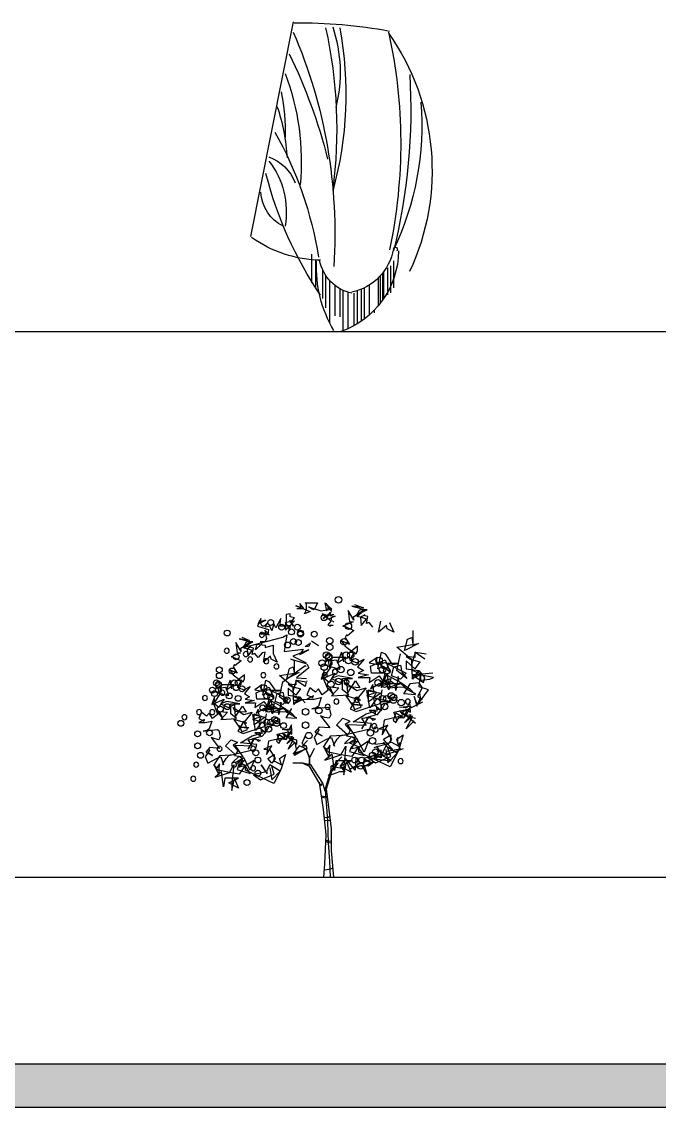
# Model space of a CAD drawing. Header units: millimetres. Extents: x 13268 to 164478, y 289082 to 363688.
# Drawn here: x 109139 to 128164, y 289082 to 321461 of the extents above; entities that cross this region are included whole.
import ezdxf

# ---------------------------------------------------------------- set-up
doc = ezdxf.new("R2010")
doc.units = ezdxf.units.MM
doc.layers.add('www.cad-blocks.net', color=7, linetype='Continuous')

# ---------------------------------------------------------------- blocks, each defined once
blk = doc.blocks.new('A$C53F22BAD')
for p, q in [((1270, 9238), (0, 2833)), ((1814, 2303), (1814, 1447)), ((1935, 2149), (1935, 1293)), ((4172, 1955), (4172, 1151)), ((4263, 2109), (4263, 1305)), ((2147, 1842), (2147, 985)), ((2237, 1676), (2237, 708)), ((3870, 1660), (3870, 842)), ((3930, 1731), (3930, 923)), ((3961, 1770), (3961, 966)), ((4082, 1893), (4082, 1090)), ((2358, 1519), (2358, 253)), ((2509, 1378), (2509, 462)), ((3386, 1295), (3386, 367)), ((3537, 1380), (3537, 489)), ((3809, 1597), (3809, 767)), ((2661, 1276), (2661, 431)), ((2751, 1229), (2751, 21)), ((2902, 1170), (2902, 83)), ((3084, 1139), (3084, 173)), ((3175, 1210), (3175, 225)), ((3295, 1254), (3295, 302)), ((3689, 633), (3689, 554))]:
    blk.add_line(p, q)
at = {"extrusion": (0, 0, -1)}
for centre, major_axis, start_param, end_param in [((1437, -6284), (0, 15492), 6.274193, 6.461984), ((-1440, 7729), (0, 4186), 1.241152, 1.823559), ((-12045, 2937), (0, 14826), 1.154671, 1.638089), ((-10736, 6042), (0, 13552), 1.346731, 1.705752), ((-7636, 7080), (0, 10671), 1.384853, 1.845288), ((-10213, 5612), (0, 14962), 1.34718, 1.784934), ((-1451, 4804), (0, 6991), 0.944927, 2.017578), ((-12925, 1155), (0, 16009), 1.109308, 1.319059), ((-5682, 5054), (0, 7327), 1.201631, 1.663957), ((-12180, 6625), (0, 17271), 1.510375, 1.817806), ((-4686, 5943), (0, 5822), 1.363032, 1.597245), ((-3205, 6149), (0, 8465), 1.489523, 2.02529), ((-4379, 4860), (0, 5577), 1.232174, 1.514636), ((-8742, 418), (0, 11113), 1.050492, 1.408209), ((100, 3933), (0, 1349), 0.341609, 1.189999), ((-1330, 3563), (0, 2439), 0.899245, 1.744938), ((11449, 7639), (0, 11575), 4.109732, 4.456707), ((1491, 4230), (0, 1213), 3.596907, 4.651889), ((2134, 5851), (0, 3726), 3.154747, 3.754255), ((1893, 2436), (0, 2568), 1.584115, 2.819616), ((2698, 2756), (0, 1620), 1.752536, 2.935736), ((4321, 2453), (0, 60.4), 4.894128, 8.84827), ((5603, 1936), (0, 3708), 4.172791, 4.755026), ((3264, 2369), (0, 1254), 3.337931, 4.516073)]:
    blk.add_ellipse(centre, major_axis=major_axis, ratio=0.981856, start_param=start_param, end_param=end_param, dxfattribs=at)
blk = doc.blocks.new('A$C205B6ACC')
for p, q in [((3524, 8095), (3952, 7929)), ((3659, 8046), (3524, 8095)), ((3642, 8164), (3659, 8071)), ((3757, 8022), (3642, 8164)), ((3797, 8188), (3989, 8188)), ((3834, 8164), (3797, 8188)), ((3834, 7978), (3834, 8164)), ((3989, 8188), (4165, 8188)), ((4165, 8188), (4070, 7978)), ((4380, 8188), (4438, 7953)), ((4593, 8002), (4380, 8188)), ((4417, 8164), (4586, 7929)), ((4478, 8095), (4417, 8164)), ((4498, 8022), (4478, 8095)), ((5275, 8139), (5534, 8036)), ((3349, 7860), (3231, 7836)), ((3231, 7836), (3231, 7606)), ((3349, 7767), (3349, 7860)), ((3545, 8022), (3757, 8022)), ((3659, 8071), (3659, 8046)), ((3777, 7860), (3834, 7978)), ((3952, 7929), (3777, 7860)), ((3895, 8071), (4262, 7953)), ((4010, 8002), (3895, 8071)), ((4070, 7978), (4010, 8002)), ((4262, 7953), (4593, 8002)), ((4303, 7860), (4576, 7650)), ((4458, 7812), (4303, 7860)), ((4498, 7836), (4340, 7719)), ((4340, 7719), (4458, 7812)), ((4438, 7953), (4498, 8022)), ((4458, 7719), (4498, 7836)), ((4478, 7792), (4555, 7909)), ((4498, 7812), (4478, 7792)), ((4653, 7836), (4498, 7812)), ((4690, 7792), (4498, 7699)), ((4555, 7909), (4535, 7812)), ((4535, 7812), (4690, 7792)), ((5081, 7960), (5122, 7623)), ((5253, 7672), (5081, 7960)), ((5534, 8036), (5189, 8090)), ((5189, 8090), (5579, 7987)), ((5579, 7987), (5231, 7753)), ((5406, 7955), (5320, 7803)), ((5343, 7776), (5493, 7906)), ((5493, 7749), (5343, 7776)), ((5451, 7982), (5406, 7955)), ((5646, 7982), (5451, 7982)), ((5493, 7776), (5451, 7749)), ((5493, 7906), (5646, 7982)), ((5579, 7829), (5493, 7776)), ((5579, 7803), (5579, 7829)), ((5669, 7776), (5579, 7803)), ((5624, 7569), (5669, 7776)), ((2473, 7719), (2375, 7488)), ((2375, 7488), (2706, 7395)), ((2396, 7557), (2628, 7674)), ((2436, 7650), (2396, 7557)), ((2514, 7488), (2436, 7650)), ((2473, 7626), (2473, 7719)), ((2628, 7674), (2473, 7626)), ((2571, 7488), (2514, 7488)), ((2669, 7581), (2571, 7488)), ((2628, 7488), (2669, 7581)), ((2628, 7464), (2628, 7488)), ((2746, 7488), (2628, 7464)), ((2803, 7347), (2746, 7488)), ((2864, 7557), (2803, 7347)), ((2921, 7440), (2864, 7557)), ((3076, 7719), (2921, 7440)), ((3039, 7488), (3076, 7719)), ((3174, 7488), (3039, 7488)), ((3349, 7509), (3174, 7488)), ((3211, 7606), (3211, 7371)), ((3329, 7395), (3211, 7606)), ((3211, 7371), (3349, 7509)), ((3231, 7606), (3484, 7650)), ((3329, 7674), (3447, 7488)), ((3349, 7509), (3329, 7395)), ((3484, 7743), (3349, 7767)), ((3484, 7650), (3349, 7509)), ((3369, 7606), (3484, 7743)), ((3447, 7488), (3369, 7606)), ((4498, 7699), (4458, 7719)), ((4576, 7650), (4478, 7533)), ((4478, 7533), (4555, 7488)), ((4633, 7509), (4535, 7509)), ((4653, 7606), (4613, 7650)), ((5231, 7623), (4927, 7493)), ((4927, 7493), (4972, 7493)), ((4972, 7493), (5253, 7362)), ((5122, 7623), (5231, 7623)), ((5231, 7753), (5253, 7672)), ((5451, 7749), (5474, 7515)), ((5474, 7515), (5624, 7699)), ((5624, 7699), (5493, 7749)), ((5710, 7596), (5624, 7569)), ((5818, 7466), (5710, 7596)), ((5991, 7308), (6054, 7645)), ((6230, 7515), (5991, 7308)), ((6249, 7412), (6230, 7515)), ((6316, 7596), (6444, 7308)), ((1907, 7161), (2140, 7068)), ((1948, 6858), (3134, 7161)), ((2473, 7254), (2530, 7298)), ((2689, 7230), (2473, 7254)), ((2530, 7298), (2726, 7230)), ((2591, 7371), (2648, 7112)), ((2726, 7230), (2591, 7371)), ((2706, 7395), (2689, 7230)), ((3134, 7161), (3252, 7230)), ((3252, 7230), (3174, 6740)), ((5036, 7232), (4995, 7156)), ((4995, 7156), (5122, 6949)), ((5058, 7205), (5036, 7232)), ((5253, 7362), (5058, 7205)), ((6444, 7308), (6249, 7412)), ((6852, 7102), (6983, 7156)), ((6983, 7156), (7024, 6895)), ((7024, 6895), (7024, 7362)), ((1887, 6740), (1732, 6999)), ((1732, 6999), (1769, 6696)), ((1830, 7116), (2180, 7023)), ((2140, 7068), (1830, 7116)), ((2180, 7023), (1867, 6813)), ((1867, 6813), (1887, 6740)), ((2025, 6995), (1948, 6858)), ((1968, 6833), (2103, 6951)), ((2103, 6809), (1968, 6833)), ((2065, 7019), (2025, 6995)), ((2241, 7019), (2065, 7019)), ((2103, 6833), (2065, 6809)), ((2065, 6809), (2086, 6599)), ((2103, 6951), (2241, 7019)), ((2180, 6882), (2103, 6833)), ((2220, 6765), (2103, 6809)), ((2180, 6858), (2180, 6882)), ((2261, 6833), (2180, 6858)), ((2220, 6647), (2261, 6833)), ((2514, 6975), (2318, 6785)), ((2318, 6785), (2355, 6926)), ((2338, 6951), (2608, 6926)), ((2355, 6926), (2338, 6951)), ((2453, 7019), (2514, 6975)), ((2514, 7019), (2453, 7019)), ((2591, 7019), (2514, 7019)), ((2648, 7112), (2591, 7019)), ((2608, 6858), (2844, 6926)), ((2608, 6926), (2608, 6858)), ((2844, 6926), (2844, 6672)), ((3174, 6740), (3737, 6809)), ((3737, 6809), (3642, 6647)), ((3797, 6882), (3914, 6967)), ((3898, 6875), (3797, 6882)), ((3952, 6995), (3912, 6882)), ((4165, 6926), (3989, 7044)), ((4205, 6902), (4165, 6926)), ((5122, 6949), (4886, 7052)), ((4886, 7052), (4995, 6895)), ((4995, 6895), (5122, 6792)), ((5362, 6895), (5144, 6715)), ((5362, 6765), (5362, 6895)), ((6530, 6868), (7177, 6971)), ((6983, 6482), (6530, 6868)), ((6765, 6765), (6852, 7102)), ((7177, 6971), (6829, 6792)), ((1867, 6696), (1594, 6579)), ((1594, 6579), (1634, 6579)), ((1634, 6579), (1887, 6461)), ((1769, 6696), (1867, 6696)), ((2086, 6599), (2220, 6765)), ((2298, 6672), (2220, 6647)), ((2396, 6554), (2298, 6672)), ((2514, 6692), (2396, 6554)), ((2608, 6716), (2514, 6692)), ((2551, 6413), (2608, 6716)), ((2766, 6599), (2551, 6413)), ((2783, 6506), (2766, 6599)), ((2958, 6413), (2783, 6506)), ((2844, 6672), (2958, 6413)), ((3366, 6510), (3823, 6377)), ((3481, 6461), (3366, 6510)), ((3912, 6785), (3427, 6599)), ((3427, 6599), (3823, 6397)), ((3642, 6647), (3912, 6785)), ((4497, 6455), (4733, 6482)), ((4583, 6558), (4538, 6248)), ((5013, 6558), (4583, 6558)), ((4733, 6482), (4819, 6275)), ((4886, 6715), (4755, 6401)), ((4755, 6401), (5013, 6558)), ((4950, 6428), (4886, 6715)), ((5122, 6792), (5317, 6661)), ((5275, 6715), (5122, 6482)), ((5122, 6482), (5339, 6401)), ((5144, 6715), (5275, 6715)), ((5317, 6661), (5362, 6765)), ((5339, 6401), (5556, 6509)), ((5556, 6509), (5362, 6275)), ((5946, 6558), (5706, 6401)), ((5751, 6297), (6181, 6482)), ((5923, 6428), (5946, 6558)), ((5968, 6221), (6073, 6715)), ((6073, 6715), (6181, 6661)), ((6181, 6661), (6399, 6351)), ((6181, 6482), (6335, 6118)), ((6530, 6167), (6638, 6661)), ((6829, 6792), (6765, 6765)), ((7069, 6558), (6810, 6585)), ((6810, 6585), (6938, 6509)), ((6938, 6509), (7218, 6428)), ((6983, 6351), (7091, 6715)), ((7005, 5911), (6983, 6482)), ((7372, 6509), (7069, 6715)), ((7069, 6715), (7069, 6558)), ((7091, 6715), (7413, 6661)), ((1557, 6182), (1654, 6041)), ((1769, 6089), (1557, 6182)), ((1691, 6344), (1654, 6275)), ((1654, 6275), (1769, 6089)), ((1712, 6320), (1691, 6344)), ((1887, 6461), (1712, 6320)), ((3134, 5831), (3794, 6320)), ((3248, 5924), (3326, 6227)), ((3326, 6227), (3444, 6275)), ((3444, 6275), (3481, 6041)), ((3481, 6041), (3481, 6461)), ((3909, 6251), (3541, 5948)), ((3794, 6320), (3823, 6291)), ((3851, 6368), (3909, 6251)), ((4366, 6167), (4280, 5911)), ((4560, 6275), (4366, 5987)), ((4366, 5987), (4366, 6167)), ((4538, 6248), (4497, 6455)), ((4819, 6194), (4560, 6275)), ((4819, 6275), (4819, 6194)), ((5362, 6275), (5534, 6167)), ((5534, 6167), (5384, 6091)), ((5706, 6401), (5968, 6351)), ((5773, 6091), (5751, 6297)), ((6335, 6118), (5923, 6428)), ((5968, 6351), (5968, 6221)), ((6593, 6378), (6249, 6378)), ((6249, 6378), (6810, 6091)), ((6376, 6014), (6444, 6275)), ((6399, 6351), (6593, 6378)), ((6444, 6275), (6638, 6324)), ((6829, 5934), (6530, 6167)), ((6638, 6324), (6679, 6118)), ((7069, 6221), (6810, 6455)), ((6810, 6455), (6810, 6221)), ((6810, 6221), (7177, 6167)), ((7005, 6167), (6983, 6351)), ((7263, 6064), (7005, 6167)), ((7177, 6167), (7005, 5911)), ((7218, 6428), (7069, 6221)), ((7200, 6167), (7069, 5961)), ((7372, 5961), (7200, 6167)), ((1557, 5879), (1439, 5596)), ((1614, 5620), (1557, 5879)), ((1654, 6041), (1769, 5948)), ((1769, 5948), (1944, 5831)), ((1907, 5879), (1769, 5669)), ((1985, 6041), (1789, 5879)), ((1789, 5879), (1907, 5879)), ((1944, 5831), (1985, 5924)), ((1985, 5924), (1985, 6041)), ((2530, 5434), (2625, 5879)), ((2625, 5879), (2723, 5831)), ((2723, 5831), (2918, 5552)), ((3036, 6017), (3619, 6110)), ((3444, 5669), (3036, 6017)), ((3036, 5386), (3134, 5831)), ((3305, 5948), (3248, 5924)), ((3619, 6110), (3305, 5948)), ((3444, 5552), (3541, 5879)), ((3521, 5879), (3521, 5738)), ((3794, 5693), (3521, 5879)), ((3541, 5948), (3841, 5935)), ((3541, 5879), (3831, 5831)), ((3831, 5831), (3794, 5693)), ((3851, 5855), (3855, 5850)), ((3854, 5852), (3851, 5855)), ((4280, 5911), (4691, 6091)), ((4325, 5961), (4452, 5651)), ((4519, 5808), (4325, 5961)), ((4605, 5961), (4519, 5808)), ((4778, 6014), (4583, 5934)), ((4583, 5934), (4819, 5808)), ((4691, 6091), (4605, 5961)), ((5208, 5934), (4778, 6014)), ((4819, 5808), (5036, 5911)), ((4909, 5597), (4909, 5934)), ((4909, 5934), (5208, 5934)), ((5036, 5911), (5058, 5493)), ((5058, 5493), (5298, 5857)), ((5298, 5857), (5425, 5651)), ((5384, 6091), (5684, 6041)), ((5684, 6041), (5384, 5961)), ((5384, 5961), (5728, 5961)), ((5706, 5808), (6009, 6014)), ((5728, 5961), (5706, 5808)), ((6181, 6091), (5773, 6091)), ((6009, 6014), (6095, 5884)), ((6032, 5830), (6354, 5934)), ((6226, 5857), (6032, 5830)), ((6073, 5651), (6181, 6091)), ((6095, 5884), (6073, 5651)), ((6249, 6091), (6118, 5857)), ((6118, 5754), (6226, 6041)), ((6118, 5857), (6335, 5754)), ((6226, 6041), (6657, 5808)), ((6290, 5597), (6226, 5857)), ((6290, 5754), (6249, 6091)), ((6354, 5934), (6290, 5754)), ((6335, 5857), (6290, 5597)), ((6485, 5754), (6335, 5857)), ((6638, 5911), (6376, 6014)), ((6571, 5987), (6507, 5574)), ((6593, 5857), (6571, 5987)), ((6852, 5597), (6571, 5857)), ((6571, 5857), (6593, 5857)), ((6810, 6091), (6638, 5911)), ((6679, 6118), (6829, 5934)), ((7218, 6041), (7005, 6041)), ((7005, 6041), (7327, 5808)), ((7069, 5961), (7263, 6064)), ((7200, 5677), (7241, 6041)), ((7630, 5961), (7218, 6041)), ((7241, 6041), (7241, 5884)), ((7241, 5884), (7522, 5911)), ((7608, 6091), (7286, 6064)), ((7327, 5808), (7372, 5961)), ((7522, 5911), (7630, 5961)), ((1206, 5645), (1419, 5669)), ((1243, 5459), (1206, 5645)), ((1284, 5738), (1243, 5459)), ((1671, 5738), (1284, 5738)), ((1419, 5669), (1496, 5483)), ((1439, 5596), (1671, 5738)), ((1769, 5669), (1964, 5596)), ((1964, 5596), (2160, 5693)), ((2160, 5693), (1985, 5483)), ((2510, 5738), (2295, 5596)), ((2295, 5596), (2530, 5552)), ((2335, 5503), (2723, 5669)), ((2490, 5620), (2510, 5738)), ((2861, 5341), (2490, 5620)), ((2530, 5552), (2530, 5434)), ((2723, 5669), (2861, 5341)), ((3093, 5576), (2783, 5576)), ((2783, 5576), (3289, 5317)), ((2918, 5552), (3093, 5576)), ((2958, 5483), (3134, 5527)), ((3134, 5527), (3171, 5341)), ((3289, 5762), (3403, 5693)), ((3521, 5738), (3289, 5762)), ((3289, 5645), (3289, 5434)), ((3521, 5434), (3289, 5645)), ((3403, 5693), (3656, 5620)), ((3464, 5155), (3444, 5669)), ((3464, 5386), (3444, 5552)), ((3656, 5620), (3521, 5434)), ((3935, 5651), (3849, 5444)), ((4107, 5520), (3935, 5651)), ((4193, 5624), (4107, 5520)), ((4302, 5444), (4193, 5624)), ((4474, 5574), (4302, 5444)), ((4452, 5651), (4474, 5574)), ((4474, 5651), (4646, 5444)), ((4538, 5677), (4800, 5651)), ((4646, 5444), (4538, 5677)), ((4800, 5651), (4583, 5417)), ((5103, 5444), (4909, 5597)), ((5058, 5677), (4995, 5808)), ((4995, 5808), (5339, 5574)), ((5425, 5651), (5058, 5677)), ((5339, 5574), (5620, 5651)), ((5620, 5651), (5339, 5314)), ((5728, 5053), (5642, 5574)), ((5642, 5574), (6054, 5493)), ((5684, 5237), (5684, 5597)), ((5684, 5597), (5923, 5520)), ((5751, 5624), (6009, 5781)), ((5815, 5754), (5751, 5624)), ((5859, 5493), (5815, 5754)), ((5923, 5520), (5837, 5363)), ((6335, 5754), (5987, 5704)), ((5987, 5704), (6118, 5754)), ((6009, 5781), (6679, 5781)), ((6032, 5183), (6095, 5597)), ((6679, 5781), (6249, 5651)), ((6249, 5651), (6724, 5677)), ((6507, 5574), (6485, 5754)), ((6657, 5808), (6919, 5624)), ((6724, 5677), (7091, 5471)), ((6743, 5471), (6938, 5781)), ((7091, 5471), (6852, 5597)), ((6919, 5624), (7091, 5444)), ((6938, 5781), (7177, 5808)), ((7286, 5651), (7155, 5390)), ((7177, 5808), (7286, 5651)), ((7177, 5183), (7481, 5597)), ((7481, 5597), (7200, 5677)), ((1088, 5386), (1011, 5155)), ((1011, 5155), (1381, 5317)), ((1051, 5200), (1166, 4921)), ((1226, 5062), (1051, 5200)), ((1264, 5483), (1088, 5224)), ((1088, 5224), (1088, 5386)), ((1304, 5200), (1226, 5062)), ((1496, 5410), (1264, 5483)), ((1459, 5248), (1284, 5176)), ((1381, 5317), (1304, 5200)), ((1846, 5176), (1459, 5248)), ((1496, 5483), (1496, 5410)), ((1985, 5483), (2140, 5386)), ((2140, 5386), (2005, 5317)), ((2005, 5317), (2274, 5273)), ((2274, 5273), (2005, 5200)), ((2005, 5200), (2315, 5200)), ((2295, 5062), (2568, 5248)), ((2315, 5200), (2295, 5062)), ((2355, 5317), (2335, 5503)), ((2723, 5317), (2355, 5317)), ((2568, 5248), (2645, 5131)), ((2625, 4921), (2723, 5317)), ((2783, 5317), (2665, 5107)), ((2665, 5014), (2763, 5273)), ((2763, 5273), (3150, 5062)), ((2820, 5014), (2783, 5317)), ((2898, 5248), (2958, 5483)), ((3134, 5155), (2898, 5248)), ((3073, 5224), (3016, 4852)), ((3305, 5176), (3036, 5386)), ((3093, 5107), (3073, 5224)), ((3289, 5317), (3134, 5155)), ((3171, 5341), (3305, 5176)), ((3289, 5434), (3619, 5386)), ((3619, 5386), (3464, 5155)), ((3696, 5293), (3464, 5386)), ((3656, 5273), (3464, 5273)), ((3639, 5386), (3521, 5200)), ((3521, 5200), (3696, 5293)), ((3794, 5200), (3639, 5386)), ((4006, 5317), (3716, 5293)), ((3849, 5444), (4021, 5363)), ((4044, 5417), (3849, 5314)), ((3849, 5314), (4062, 5314)), ((4021, 5363), (4044, 5417)), ((4062, 5314), (4280, 5363)), ((4280, 5363), (4193, 5107)), ((4583, 5417), (5103, 5444)), ((5448, 5287), (5013, 5417)), ((5013, 5417), (5189, 5156)), ((5339, 5363), (5144, 5026)), ((5231, 5156), (5189, 5210)), ((5189, 5210), (5275, 5004)), ((5317, 4950), (6032, 5183)), ((5470, 5080), (5339, 5363)), ((5339, 5314), (5448, 5287)), ((5642, 5417), (5773, 5471)), ((5837, 5363), (5642, 5417)), ((6054, 5493), (5684, 5237)), ((5946, 5341), (5728, 5053)), ((5773, 5471), (5859, 5493)), ((6354, 5237), (5837, 5341)), ((5837, 5341), (5878, 5134)), ((6054, 5237), (5946, 5341)), ((6073, 4977), (6054, 5237)), ((6095, 5026), (6181, 5183)), ((6181, 5183), (6354, 5237)), ((6679, 4923), (7308, 5237)), ((7091, 5444), (6743, 5471)), ((6919, 5237), (6829, 5053)), ((6938, 4923), (6919, 5237)), ((7132, 5183), (7046, 5390)), ((7046, 5390), (7132, 5107)), ((7132, 5107), (7241, 5363)), ((7155, 5390), (7286, 5314)), ((7241, 5363), (7218, 5493)), ((701, 4921), (623, 4735)), ((856, 4804), (701, 4921)), ((933, 4897), (856, 4804)), ((1031, 4735), (933, 4897)), ((1166, 4921), (1186, 4852)), ((1186, 4921), (1341, 4735)), ((1243, 4945), (1479, 4921)), ((1341, 4735), (1243, 4945)), ((1284, 5176), (1496, 5062)), ((1479, 4921), (1284, 4711)), ((1496, 5062), (1691, 5155)), ((1577, 5176), (1846, 5176)), ((1577, 4872), (1577, 5176)), ((1752, 4735), (1577, 4872)), ((1654, 5062), (1964, 4852)), ((1712, 4945), (1654, 5062)), ((1691, 5155), (1712, 4779)), ((1712, 4779), (1927, 5107)), ((2042, 4921), (1712, 4945)), ((1927, 5107), (2042, 4921)), ((1964, 4852), (2217, 4921)), ((2217, 4921), (1964, 4618)), ((2274, 4872), (2490, 4804)), ((2274, 4549), (2274, 4872)), ((2335, 4897), (2568, 5038)), ((2392, 5014), (2335, 4897)), ((2433, 4779), (2392, 5014)), ((2547, 4969), (2665, 5014)), ((2861, 5014), (2547, 4969)), ((2568, 5038), (3171, 5038)), ((2588, 5083), (2878, 5176)), ((2763, 5107), (2588, 5083)), ((2588, 4500), (2645, 4872)), ((2645, 5131), (2625, 4921)), ((2665, 5107), (2861, 5014)), ((2820, 4872), (2763, 5107)), ((3171, 5038), (2783, 4921)), ((2783, 4921), (3211, 4945)), ((2878, 5176), (2820, 5014)), ((2861, 5107), (2820, 4872)), ((2995, 5014), (2861, 5107)), ((3016, 4852), (2995, 5014)), ((3073, 5107), (3093, 5107)), ((3326, 4872), (3073, 5107)), ((3150, 5062), (3386, 4897)), ((3211, 4945), (3541, 4759)), ((3228, 4759), (3403, 5038)), ((3541, 4759), (3326, 4872)), ((3386, 4897), (3541, 4735)), ((3999, 5026), (4474, 5080)), ((4130, 5053), (3999, 5026)), ((4193, 5107), (4130, 5053)), ((4474, 5080), (4519, 5053)), ((4519, 5053), (4560, 4846)), ((5144, 5026), (5317, 4950)), ((5189, 5156), (5511, 5134)), ((5511, 5134), (5231, 5156)), ((5231, 4640), (5620, 4873)), ((5275, 5004), (5470, 5080)), ((5620, 4873), (5968, 4977)), ((5901, 4977), (5706, 4977)), ((5706, 4977), (5946, 4846)), ((5878, 5134), (6073, 4977)), ((5901, 4846), (5901, 4977)), ((6054, 4977), (5923, 5080)), ((5923, 5080), (5923, 5004)), ((5923, 5004), (6095, 5026)), ((5946, 4846), (6054, 4977)), ((6507, 4900), (6421, 4689)), ((6444, 4923), (6829, 5004)), ((6530, 4689), (6444, 4923)), ((6724, 4770), (6507, 4900)), ((6616, 5080), (6938, 5107)), ((6829, 5053), (6616, 5080)), ((6616, 4977), (6702, 4846)), ((6788, 4792), (6616, 4977)), ((7091, 4586), (6679, 4923)), ((6829, 5004), (6743, 4743)), ((6938, 5107), (6788, 4792)), ((6788, 5026), (6938, 4923)), ((623, 4735), (778, 4662)), ((799, 4711), (623, 4618)), ((623, 4618), (815, 4618)), ((778, 4662), (799, 4711)), ((815, 4618), (1011, 4662)), ((1011, 4662), (933, 4432)), ((1186, 4852), (1031, 4735)), ((1284, 4711), (1752, 4735)), ((1671, 4711), (1830, 4476)), ((2062, 4593), (1671, 4711)), ((1964, 4662), (1789, 4359)), ((2082, 4407), (1964, 4662)), ((1964, 4618), (2062, 4593)), ((2237, 4852), (2608, 4779)), ((2315, 4383), (2237, 4852)), ((2237, 4711), (2355, 4759)), ((2413, 4662), (2237, 4711)), ((2608, 4779), (2274, 4549)), ((2510, 4642), (2315, 4383)), ((2355, 4759), (2433, 4779)), ((2490, 4804), (2413, 4662)), ((2413, 4642), (2450, 4456)), ((2878, 4549), (2413, 4642)), ((2608, 4549), (2510, 4642)), ((2625, 4314), (2608, 4549)), ((2723, 4500), (2878, 4549)), ((3541, 4735), (3228, 4759)), ((3386, 4549), (3305, 4383)), ((3403, 4266), (3386, 4549)), ((4388, 4770), (4257, 4819)), ((4257, 4819), (4538, 4455)), ((4519, 4743), (4388, 4770)), ((4560, 4846), (4519, 4743)), ((4733, 4536), (4927, 4743)), ((5058, 4249), (4733, 4536)), ((4927, 4743), (5122, 4667)), ((5122, 4640), (4995, 4559)), ((4995, 4559), (5144, 4379)), ((5058, 4559), (5620, 4536)), ((5317, 4172), (5058, 4559)), ((5122, 4667), (5122, 4640)), ((5773, 4586), (5231, 4640)), ((5489, 4433), (5706, 4792)), ((5489, 4743), (5665, 4770)), ((5665, 4770), (5489, 4433)), ((5620, 4536), (5489, 4743)), ((5620, 4770), (5901, 4846)), ((5901, 4716), (5620, 4770)), ((5706, 4792), (5815, 4689)), ((5728, 4433), (5773, 4586)), ((5815, 4689), (5901, 4716)), ((6268, 4536), (6009, 4433)), ((6159, 4689), (6095, 4249)), ((6095, 4249), (6268, 4536)), ((6616, 4792), (6159, 4689)), ((6421, 4689), (6507, 4613)), ((6507, 4613), (6616, 4792)), ((6702, 4846), (6530, 4689)), ((6743, 4743), (6593, 4770)), ((6593, 4770), (6724, 4770)), ((6765, 4613), (7005, 4819)), ((6852, 4716), (6765, 4613)), ((6960, 4846), (6788, 4819)), ((6788, 4819), (7091, 4743)), ((6810, 4433), (6983, 4743)), ((7046, 4667), (6810, 4433)), ((6829, 4667), (6960, 4846)), ((7005, 4819), (6829, 4667)), ((6983, 4743), (6852, 4716)), ((758, 4359), (1186, 4407)), ((876, 4383), (758, 4359)), ((933, 4432), (876, 4383)), ((1186, 4407), (1226, 4383)), ((1226, 4383), (1264, 4197)), ((1789, 4359), (1944, 4290)), ((1830, 4525), (1907, 4339)), ((1867, 4476), (1830, 4525)), ((1830, 4476), (2119, 4456)), ((2119, 4456), (1867, 4476)), ((1867, 4011), (2217, 4221)), ((1907, 4339), (2082, 4407)), ((1944, 4290), (2588, 4500)), ((2217, 4221), (2530, 4314)), ((2295, 4314), (2510, 4197)), ((2470, 4314), (2295, 4314)), ((2450, 4456), (2625, 4314)), ((2470, 4197), (2470, 4314)), ((2490, 4407), (2490, 4339)), ((2608, 4314), (2490, 4407)), ((2490, 4339), (2645, 4359)), ((2510, 4197), (2608, 4314)), ((2645, 4359), (2723, 4500)), ((3016, 4246), (2938, 4056)), ((2958, 4266), (3305, 4339)), ((3036, 4056), (2958, 4266)), ((3211, 4128), (3016, 4246)), ((3113, 4407), (3403, 4432)), ((3305, 4383), (3113, 4407)), ((3113, 4314), (3191, 4197)), ((3268, 4149), (3113, 4314)), ((3541, 3963), (3171, 4266)), ((3305, 4339), (3228, 4104)), ((3403, 4432), (3268, 4149)), ((3268, 4359), (3403, 4266)), ((3794, 4221), (3696, 3987)), ((4216, 4406), (4062, 4172)), ((4216, 4482), (4085, 4330)), ((4085, 4330), (4302, 4222)), ((4171, 4303), (4216, 4406)), ((4302, 4222), (4171, 4303)), ((4538, 4455), (4216, 4482)), ((4343, 3885), (4560, 4222)), ((4560, 4222), (5058, 4249)), ((4755, 4119), (4841, 4222)), ((4841, 4222), (5728, 4433)), ((5103, 4303), (5036, 4222)), ((5036, 4222), (5317, 4172)), ((5144, 4379), (5103, 4303)), ((6009, 4433), (6204, 4406)), ((6140, 4119), (6354, 4249)), ((6204, 4406), (6376, 4119)), ((6354, 4249), (6335, 4015)), ((6530, 4119), (6724, 4249)), ((6724, 4249), (6593, 3809)), ((991, 4173), (1243, 3845)), ((1109, 4128), (991, 4173)), ((1226, 4104), (1109, 4128)), ((1264, 4197), (1226, 4104)), ((1419, 3918), (1594, 4104)), ((1712, 3659), (1419, 3918)), ((1594, 4104), (1769, 4035)), ((1769, 4011), (1654, 3938)), ((1654, 3938), (1789, 3777)), ((1944, 3591), (1712, 3938)), ((1712, 3938), (2217, 3918)), ((1769, 4035), (1769, 4011)), ((2355, 3963), (1867, 4011)), ((2099, 3825), (2295, 4149)), ((2258, 4128), (2099, 3825)), ((2099, 4104), (2258, 4128)), ((2217, 3918), (2099, 4104)), ((2217, 4128), (2470, 4197)), ((2470, 4080), (2217, 4128)), ((2295, 4149), (2392, 4056)), ((2315, 3825), (2355, 3963)), ((2392, 4056), (2470, 4080)), ((2800, 3918), (2568, 3825)), ((2702, 4056), (2645, 3659)), ((2645, 3659), (2800, 3918)), ((3113, 4149), (2702, 4056)), ((2938, 4056), (3016, 3987)), ((3016, 3987), (3113, 4149)), ((3191, 4197), (3036, 4056)), ((3093, 4128), (3211, 4128)), ((3228, 4104), (3093, 4128)), ((3248, 3987), (3464, 4173)), ((3326, 4080), (3248, 3987)), ((3423, 4197), (3268, 4173)), ((3268, 4173), (3541, 4104)), ((3289, 3825), (3444, 4104)), ((3501, 4035), (3289, 3825)), ((3305, 4035), (3423, 4197)), ((3464, 4173), (3305, 4035)), ((3444, 4104), (3326, 4080)), ((3619, 3918), (3444, 3684)), ((3541, 3825), (3501, 4035)), ((3541, 4104), (3541, 3963)), ((3851, 3825), (3619, 3918)), ((3696, 3987), (3831, 3918)), ((3871, 4080), (3716, 3918)), ((3716, 3918), (3794, 3918)), ((3831, 3918), (3851, 3825)), ((4062, 4172), (4149, 3966)), ((4149, 3966), (4433, 4119)), ((4433, 4119), (4583, 4172)), ((4538, 3939), (4452, 3809)), ((4519, 3575), (4538, 3939)), ((4583, 4172), (4669, 3912)), ((4646, 3939), (4755, 4119)), ((4669, 3912), (4646, 3939)), ((4864, 3651), (5013, 3912)), ((5013, 3912), (4950, 3314)), ((5189, 4199), (4972, 3988)), ((4972, 3988), (5384, 4069)), ((5339, 4145), (5122, 4015)), ((5122, 4015), (5425, 3885)), ((5384, 4069), (5167, 3885)), ((5298, 4096), (5189, 4199)), ((5189, 3835), (5298, 4096)), ((5556, 3732), (5339, 4145)), ((5403, 3885), (5684, 4069)), ((5684, 4069), (5556, 3732)), ((5856, 3870), (6264, 3987)), ((6132, 3987), (5880, 3963)), ((6118, 3629), (5923, 3912)), ((5923, 3912), (6073, 3678)), ((6204, 3912), (6095, 3705)), ((6129, 4035), (6244, 3894)), ((6268, 3966), (6140, 4119)), ((6548, 3705), (6204, 3912)), ((6284, 3938), (6244, 4011)), ((6244, 3894), (6402, 3825)), ((6376, 4119), (6268, 3966)), ((6402, 3825), (6284, 3938)), ((6335, 4015), (6354, 4042)), ((6354, 4042), (6593, 3912)), ((6593, 3912), (6530, 4119)), ((6557, 4173), (6557, 4035)), ((6557, 4035), (6634, 3825)), ((6635, 4024), (6594, 3963)), ((954, 3801), (815, 3591)), ((815, 3591), (893, 3405)), ((954, 3870), (836, 3732)), ((836, 3732), (1031, 3635)), ((913, 3708), (954, 3801)), ((1031, 3635), (913, 3708)), ((1243, 3845), (954, 3870)), ((1068, 3332), (1264, 3635)), ((1149, 3542), (1284, 3591)), ((1264, 3635), (1712, 3659)), ((1284, 3591), (1361, 3356)), ((1439, 3542), (1516, 3635)), ((1516, 3635), (2315, 3825)), ((1830, 3615), (1634, 3425)), ((1752, 3708), (1691, 3635)), ((1691, 3635), (1944, 3591)), ((1789, 3777), (1752, 3708)), ((1964, 3566), (1769, 3449)), ((1927, 3522), (1830, 3615)), ((2160, 3194), (1964, 3566)), ((2568, 3825), (2743, 3801)), ((2685, 3542), (2878, 3659)), ((2743, 3801), (2898, 3542)), ((2878, 3659), (2861, 3449)), ((3036, 3542), (3211, 3659)), ((3211, 3659), (3093, 3263)), ((3444, 3684), (3794, 3825)), ((3481, 3635), (3541, 3825)), ((3794, 3825), (3481, 3635)), ((3821, 3833), (3922, 3570)), ((3942, 3570), (3821, 3833)), ((3922, 3570), (3915, 3368)), ((4064, 3841), (3942, 3570)), ((3942, 3368), (3942, 3562)), ((4452, 3809), (4343, 3885)), ((4497, 3732), (4366, 3862)), ((4366, 3862), (4519, 3575)), ((4605, 3678), (4388, 3499)), ((4388, 3499), (4864, 3651)), ((4864, 3651), (4497, 3732)), ((4669, 3184), (4605, 3678)), ((4643, 3332), (4896, 3595)), ((4896, 3595), (4643, 3332)), ((5189, 3602), (4864, 3651)), ((5167, 3885), (5122, 3755)), ((5122, 3755), (5556, 3629)), ((5425, 3885), (5189, 3835)), ((5384, 3885), (5189, 3602)), ((5314, 3565), (5290, 3194)), ((5556, 3629), (5384, 3885)), ((5403, 3732), (5403, 3885)), ((6335, 3292), (5403, 3732)), ((5408, 3380), (5991, 3591)), ((5856, 3635), (5543, 3542)), ((6073, 3678), (5665, 3575)), ((5665, 3575), (5901, 3418)), ((6321, 3659), (5856, 3591)), ((6068, 3566), (5856, 3635)), ((5856, 3591), (5934, 3522)), ((5901, 3418), (6354, 3602)), ((5934, 3777), (6321, 3659)), ((5991, 3591), (6479, 3752)), ((6052, 3801), (6068, 3566)), ((6052, 3659), (6052, 3801)), ((6362, 3473), (6052, 3659)), ((6095, 3705), (6118, 3629)), ((6204, 3809), (6268, 3418)), ((6634, 3825), (6227, 3752)), ((6354, 3602), (6268, 3862)), ((6268, 3418), (6548, 3705)), ((6548, 3705), (6335, 3292)), ((6479, 3752), (6732, 3845)), ((6593, 3809), (6548, 3705)), ((893, 3405), (1149, 3542)), ((1166, 3263), (1068, 3332)), ((1088, 3312), (1226, 3053)), ((1206, 3194), (1088, 3312)), ((1243, 3380), (1166, 3263)), ((1226, 3053), (1243, 3380)), ((1341, 3380), (1439, 3542)), ((1361, 3356), (1341, 3380)), ((1536, 3122), (1671, 3356)), ((1671, 3356), (1614, 2818)), ((1634, 3425), (2005, 3498)), ((1769, 3449), (2042, 3332)), ((1809, 3332), (1769, 3215)), ((2005, 3498), (1809, 3332)), ((1830, 3287), (1927, 3522)), ((2005, 3332), (1830, 3077)), ((2042, 3332), (1830, 3287)), ((2160, 3101), (2005, 3332)), ((2022, 3332), (2274, 3498)), ((2022, 3194), (2022, 3332)), ((2274, 3498), (2160, 3194)), ((2490, 3356), (2625, 3146)), ((2665, 3101), (2490, 3356)), ((2743, 3356), (2645, 3170)), ((2800, 3405), (2685, 3542)), ((3053, 3170), (2743, 3356)), ((2743, 3263), (2800, 2911)), ((2898, 3542), (2800, 3405)), ((2878, 3077), (2800, 3312)), ((2861, 3449), (2878, 3473)), ((2878, 3473), (3093, 3356)), ((3093, 3356), (3036, 3542)), ((3093, 3263), (3053, 3170)), ((3433, 3413), (3733, 3413)), ((3733, 3413), (3942, 3356)), ((3733, 3401), (3922, 3312)), ((3942, 3356), (3733, 3401)), ((3922, 3312), (4235, 2770)), ((3949, 3376), (4313, 2806)), ((4643, 3332), (4424, 2632)), ((4495, 3029), (4785, 3405)), ((4569, 3202), (4576, 3314)), ((4785, 3405), (4572, 3312)), ((4572, 3312), (5000, 3239)), ((4642, 3341), (4643, 3332)), ((4714, 3472), (4669, 3184)), ((5167, 3472), (4714, 3472)), ((4841, 3314), (5167, 3472)), ((5167, 3135), (4841, 3314)), ((5000, 3542), (4845, 3312)), ((4845, 3312), (4980, 3146)), ((5000, 3239), (4903, 3239)), ((4950, 3058), (5036, 3445)), ((4950, 3314), (4950, 3058)), ((5058, 3473), (5000, 3542)), ((5036, 3445), (5167, 3135)), ((5290, 3194), (5058, 3473)), ((5155, 3239), (5408, 3380)), ((5485, 3332), (5155, 3239)), ((5640, 3077), (5485, 3332)), ((5543, 3542), (5779, 3425)), ((5543, 3287), (5563, 3522)), ((5779, 3425), (5543, 3287)), ((5563, 3522), (5738, 3425)), ((5563, 3332), (5640, 3077)), ((5681, 3312), (5563, 3332)), ((5856, 3449), (5681, 3312)), ((5738, 3425), (5856, 3449)), ((5934, 3522), (6362, 3473)), ((1304, 3146), (1109, 2984)), ((1109, 2984), (1536, 3122)), ((1536, 3122), (1206, 3194)), ((1361, 2701), (1304, 3146)), ((1402, 2960), (1361, 2701)), ((1809, 2960), (1402, 2960)), ((1516, 2818), (1809, 2960)), ((1830, 3077), (1536, 3122)), ((1614, 2588), (1691, 2936)), ((1691, 2936), (1809, 2657)), ((1769, 3215), (2160, 3101)), ((2861, 2798), (2022, 3194)), ((2625, 3146), (2258, 3053)), ((2258, 3053), (2470, 2911)), ((2470, 2911), (2878, 3077)), ((2645, 3170), (2665, 3101)), ((2800, 2911), (3053, 3170)), ((3053, 3170), (2861, 2798)), ((4387, 2588), (4569, 3202)), ((4825, 3146), (4495, 3029)), ((4980, 3146), (4825, 3146)), ((1809, 2657), (1516, 2818)), ((1614, 2818), (1614, 2588)), ((4252, 2745), (4225, 2826)), ((4350, 2018), (4239, 2762)), ((4310, 2794), (4252, 2745)), ((4259, 2890), (4262, 2895)), ((4262, 2725), (4310, 2794)), ((4313, 2806), (4387, 2588)), ((4394, 2600), (4434, 2103)), ((4424, 2632), (4495, 2107)), ((4299, 2430), (4387, 2410)), ((4310, 2386), (4404, 2373)), ((4387, 2410), (4451, 2418)), ((4404, 2373), (4451, 2398)), ((4424, 1274), (4350, 2018)), ((4434, 2103), (4461, 1662)), ((4495, 2107), (4569, 1448)), ((4377, 1706), (4451, 1694)), ((4387, 1799), (4471, 1787)), ((4451, 1694), (4529, 1706)), ((4461, 1662), (4488, 1031)), ((4471, 1787), (4529, 1820)), ((4569, 1448), (4569, 793)), ((4387, 396), (4424, 1274)), ((4414, 1076), (4488, 1039)), ((4424, 1108), (4535, 1076)), ((4488, 1039), (4576, 1031)), ((4488, 1031), (4529, 477)), ((4535, 1076), (4582, 1084)), ((4569, 793), (4648, 0)), ((4359, 0), (4387, 396)), ((4529, 477), (4545, 0)), ((4394, 226), (4555, 251)), ((4555, 251), (4630, 283))]:
    blk.add_line(p, q)
for centre, radius in [((4792, 8279), 97.3), ((4363, 7743), 87.6), ((2770, 7602), 87.6), ((3097, 7460), 87.6), ((3568, 7460), 87.6), ((5088, 7493), 97.3), ((1472, 7286), 87.6), ((3390, 7319), 87.6), ((3656, 7286), 87.6), ((3656, 7250), 87.6), ((4070, 7250), 87.6), ((4530, 7057), 97.3), ((3272, 6930), 87.6), ((3450, 7036), 87.6), ((3595, 7003), 87.6), ((4530, 6864), 97.3), ((4957, 7021), 97.3), ((1739, 6579), 87.6), ((4302, 6387), 97.3), ((4433, 6625), 97.3), ((4500, 6585), 97.3), ((4500, 6545), 97.3), ((4500, 6387), 97.3), ((5025, 6625), 97.3), ((5088, 6468), 97.3), ((5156, 6625), 97.3), ((5287, 6428), 97.3), ((6005, 6468), 97.3), ((1237, 6186), 87.6), ((1621, 6154), 87.6), ((4369, 6271), 97.3), ((4860, 6194), 97.3), ((5156, 6113), 97.3), ((6103, 6194), 97.3), ((6170, 6311), 97.3), ((6234, 6154), 97.3), ((1149, 5798), 87.6), ((1210, 5762), 87.6), ((1237, 6013), 87.6), ((1681, 5798), 87.6), ((1799, 5798), 87.6), ((4564, 5758), 97.3), ((4792, 5839), 97.3), ((5972, 5799), 97.3), ((6170, 5758), 97.3), ((1031, 5584), 87.6), ((1092, 5479), 87.6), ((1210, 5725), 87.6), ((1210, 5584), 87.6), ((1739, 5657), 87.6), ((1917, 5620), 87.6), ((2564, 5657), 87.6), ((2712, 5515), 87.6), ((6365, 5408), 97.3), ((1533, 5410), 87.6), ((1799, 5337), 87.6), ((2652, 5410), 87.6), ((2770, 5374), 87.6), ((3254, 5287), 97.3), ((6103, 5327), 97.3), ((6170, 5093), 97.3), ((6234, 5327), 97.3), ((6432, 5367), 97.3), ((6432, 5287), 97.3), ((6661, 5210), 97.3), ((1267, 5018), 87.6), ((1472, 5091), 87.6), ((2534, 5054), 87.6), ((2712, 5018), 87.6), ((3812, 4936), 97.3), ((4205, 4972), 97.3), ((88, 4593), 87.6), ((2652, 4630), 87.6), ((2770, 4630), 87.6), ((2888, 4703), 87.6), ((2948, 4666), 87.6), ((2948, 4593), 87.6), ((3154, 4525), 87.6), ((3812, 4541), 97.3), ((590, 4278), 87.6), ((943, 4310), 87.6), ((2712, 4419), 87.6), ((3909, 4226), 97.3), ((5743, 4307), 97.3), ((590, 3922), 87.6), ((5811, 4069), 97.3), ((677, 3639), 87.6), ((2328, 3712), 87.6), ((2389, 3498), 87.6), ((5277, 3498), 87.6), ((5485, 3498), 87.6), ((5811, 3638), 97.3), ((5897, 3744), 87.6), ((5448, 3323), 97.3), ((2389, 3109), 87.6), ((2062, 2826), 87.6)]:
    blk.add_circle(centre, radius)
for centre, radius, start, end in [((4660, 7711), 87.6, 147.1075, 212.8925), ((2506, 7231), 74.7, 0, 180), ((2506, 7231), 74.7, 180, 0), ((1460, 6758), 74.7, 0, 180), ((1460, 6758), 74.7, 180, 0), ((2027, 6657), 74.7, 0, 180), ((2027, 6657), 74.7, 180, 0), ((2156, 6498), 74.7, 0, 180), ((2156, 6498), 74.7, 180, 0), ((2639, 6445), 74.7, 0, 180), ((2639, 6445), 74.7, 180, 0), ((2941, 6290), 74.7, 0, 180), ((2941, 6290), 74.7, 180, 0), ((4687, 6131), 74.7, 0, 180), ((2550, 6029), 74.7, 0, 180), ((2550, 6029), 74.7, 180, 0), ((4381, 6029), 74.7, 0, 180), ((4381, 6029), 74.7, 180, 0), ((4687, 6131), 74.7, 180, 0), ((5032, 5817), 74.7, 0, 180), ((1331, 5503), 74.7, 0, 180), ((5032, 5817), 74.7, 180, 0), ((808, 5349), 74.7, 0, 180), ((808, 5349), 74.7, 180, 0), ((1331, 5503), 74.7, 180, 0), ((4731, 5242), 74.7, 0, 180), ((4731, 5242), 74.7, 180, 0), ((5338, 5296), 74.7, 0, 180), ((5338, 5296), 74.7, 180, 0), ((6863, 5242), 74.7, 0, 180), ((6863, 5242), 74.7, 180, 0), ((631, 4929), 74.7, 0, 180), ((631, 4929), 74.7, 180, 0), ((1026, 4929), 74.7, 0, 180), ((1026, 4929), 74.7, 180, 0), ((4469, 5088), 74.7, 0, 180), ((4469, 5088), 74.7, 180, 0), ((197, 4774), 74.7, 0, 180), ((197, 4774), 74.7, 180, 0), ((5861, 4509), 74.7, 0, 180), ((5861, 4509), 74.7, 180, 0), ((5905, 4407), 74.7, 0, 180), ((5905, 4407), 74.7, 180, 0), ((1243, 3833), 74.7, 0, 180), ((2245, 3833), 74.7, 0, 180), ((1243, 3833), 74.7, 180, 0), ((2245, 3833), 74.7, 180, 0), ((547, 3360), 74.7, 0, 180), ((547, 3360), 74.7, 180, 0), ((1677, 3360), 74.7, 0, 180), ((1677, 3360), 74.7, 180, 0), ((1854, 3413), 74.7, 0, 180), ((1854, 3413), 74.7, 180, 0), ((2245, 3254), 74.7, 0, 180), ((2245, 3254), 74.7, 180, 0), ((6646, 3466), 74.7, 0, 180), ((6646, 3466), 74.7, 180, 0), ((458, 2940), 74.7, 0, 180), ((458, 2940), 74.7, 180, 0)]:
    blk.add_arc(centre, radius, start, end)
blk = doc.blocks.new('format')
at = {"layer": 'www.cad-blocks.net', "true_color": 0x546d8e}
h = blk.add_hatch(color=155, dxfattribs=at)
h.set_gradient(color1=(68, 68, 68), color2=(84, 109, 142), tint=1)
h.paths.add_polyline_path([(20726, 290374), (20726, 289082), (164478, 289082), (164478, 290374)])
at = {"layer": 'www.cad-blocks.net', "color": 155, "true_color": 0x546d8e}
for p, q in [((20726, 312223), (164478, 312223)), ((20726, 295941), (164478, 295941)), ((20726, 290374), (164478, 290374)), ((20726, 290374), (164478, 290374)), ((20726, 289082), (164478, 289082))]:
    blk.add_line(p, q, dxfattribs=at)

msp = doc.modelspace()

# ---------------------------------------------------------------- block references
for name, p in [('format', (0, 0)), ('A$C53F22BAD', (115970, 312223)), ('A$C205B6ACC', (113799, 295941))]:
    msp.add_blockref(name, p)

doc.saveas('drawing.dxf')
